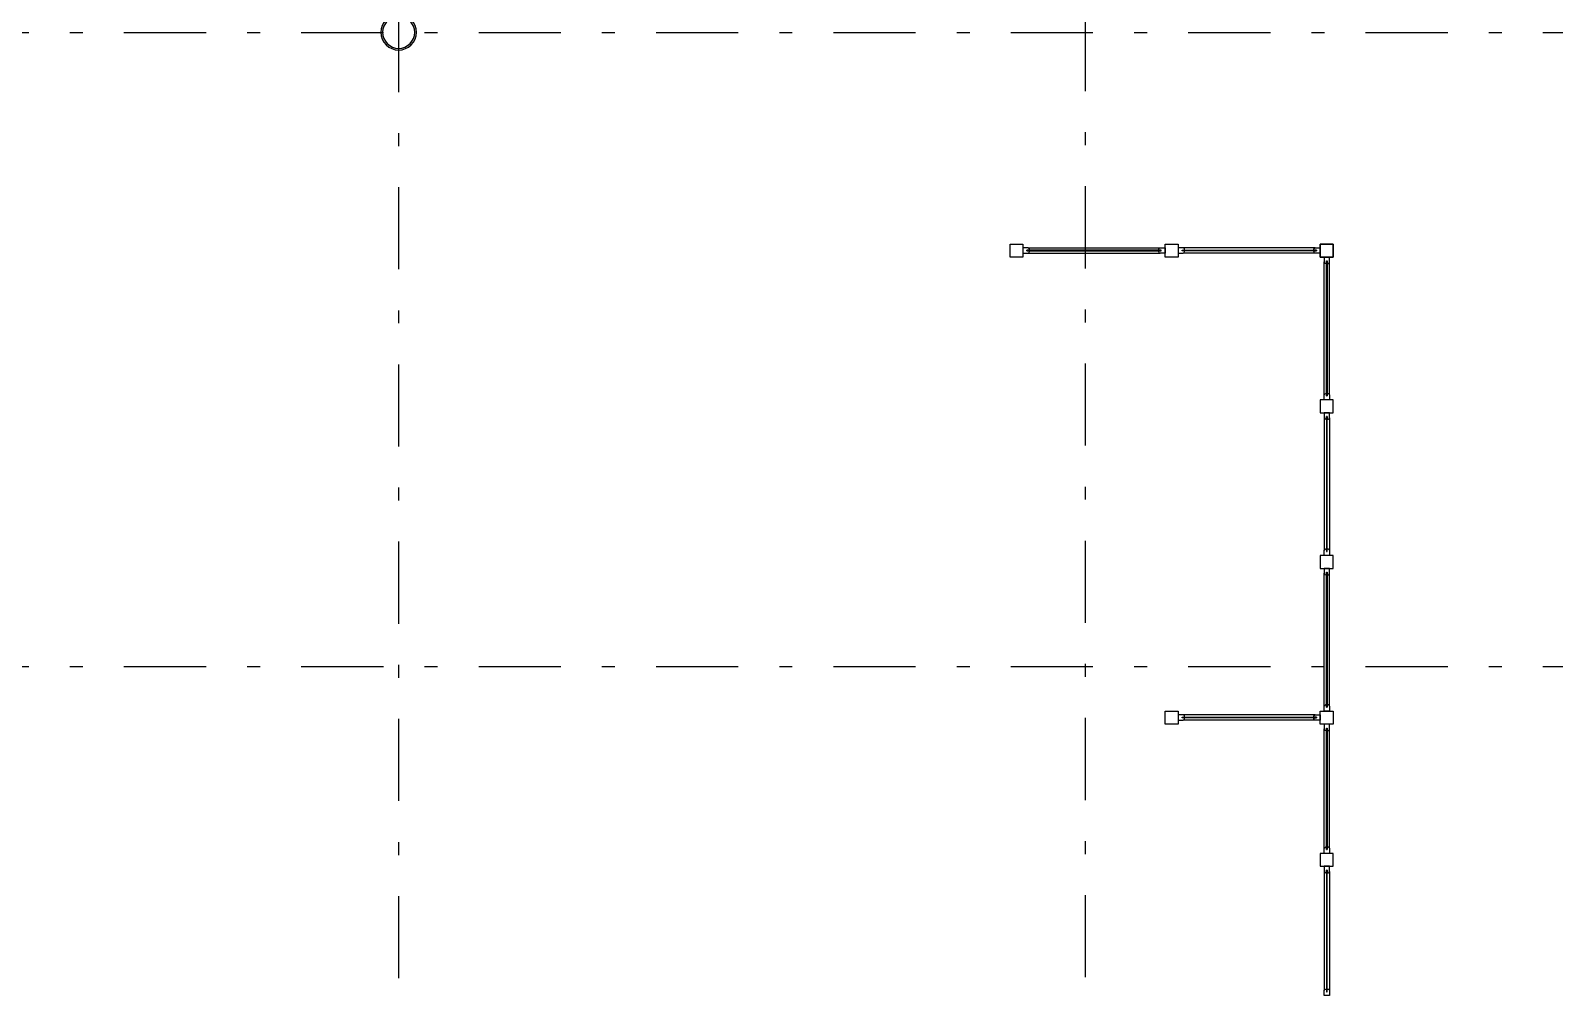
# Model space of a CAD drawing. Header units: millimetres. Extents: x -579 to 213, y -67 to 509.
# Drawn here: x -13.45 to -1.68, y 7.26 to 14.72 of the extents above; entities that cross this region are included whole.
import ezdxf
from ezdxf.xclip import XClip

# ---------------------------------------------------------------- set-up
doc = ezdxf.new("R2010")
doc.units = ezdxf.units.MM
doc.header["$LTSCALE"] = 0.1
doc.linetypes.add('X REF - ANELO INST bind$0$X REF - ANELO$0$DASHDOT2', pattern=[12.7, 6.35, -3.175, 0, -3.175])
for name, color, linetype in [('X REF - ANELO INST bind$0$X REF - ANELO$0$C-ALUMINIO', 8, 'Continuous'), ('X REF - ANELO INST bind$0$X REF - ANELO$0$MET-COLUMNA METALICA', 7, 'Continuous'), ('X REF - ANELO INST bind$0$X REF - ANELO$0$MET-EJE CABRIADAS', 8, 'X REF - ANELO INST bind$0$X REF - ANELO$0$DASHDOT2')]:
    doc.layers.add(name, color=color, linetype=linetype)

# ---------------------------------------------------------------- blocks, each defined once
blk = doc.blocks.new('X REF - ANELO INST bind$0$X REF - ANELO$0$CMET REDONDA')
at = {"layer": 'X REF - ANELO INST bind$0$X REF - ANELO$0$MET-COLUMNA METALICA'}
h = blk.add_hatch(color=256, dxfattribs=at)
h.paths.add_polyline_path([(0, 0.124), (0, 0.137, -0.414214), (0.136, 0), (0.124, 0, 0.414214)])
h.paths.add_polyline_path([(0, -0.136), (0, -0.124, 0.414214), (0.124, 0), (0.136, 0, -0.414214)])
h.paths.add_polyline_path([(0, -0.124), (0, -0.136, -0.414214), (-0.137, 0), (-0.124, 0, 0.414214)])
h.paths.add_polyline_path([(0, 0.137), (0, 0.124, 0.414214), (-0.124, 0), (-0.137, 0, -0.414214)])
h = blk.add_hatch(color=256, dxfattribs=at)
h.paths.add_polyline_path([(0, 0.124), (0, 0.136, -0.414214), (0.136, 0), (0.124, 0, 0.414214)])
h.paths.add_polyline_path([(0, -0.137), (0, -0.124, 0.414214), (0.124, 0), (0.136, 0, -0.414214)])
h.paths.add_polyline_path([(0, -0.124), (0, -0.137, -0.414214), (-0.137, 0), (-0.124, 0, 0.414214)])
h.paths.add_polyline_path([(0, 0.136), (0, 0.124, 0.414214), (-0.124, 0), (-0.137, 0, -0.414214)])
for radius in [0.137, 0.137, 0.124, 0.124]:
    blk.add_circle((0, 0), radius, dxfattribs=at)
blk = doc.blocks.new('X REF - ANELO INST bind$0$X REF - ANELO')
at = {"layer": 'X REF - ANELO INST bind$0$X REF - ANELO$0$C-ALUMINIO', "color": 8}
for p, q in [((-5.749, 12.998), (-4.726, 12.998)), ((-5.747, 13.038), (-4.728, 13.038)), ((-3.527, 12.998), (-4.55, 12.998)), ((-3.529, 13.038), (-4.548, 13.038)), ((-3.46, 11.902), (-3.46, 12.93)), ((-3.42, 11.904), (-3.42, 12.928)), ((-3.46, 11.726), (-3.46, 10.699)), ((-3.42, 11.725), (-3.42, 10.701)), ((-3.46, 9.496), (-3.46, 10.523)), ((-3.42, 9.497), (-3.42, 10.521)), ((-3.529, 9.428), (-4.548, 9.428)), ((-3.527, 9.388), (-4.55, 9.388)), ((-3.46, 8.396), (-3.46, 9.32)), ((-3.42, 8.398), (-3.42, 9.318)), ((-3.46, 8.221), (-3.46, 7.297)), ((-3.42, 8.219), (-3.42, 7.299))]:
    blk.add_line(p, q, dxfattribs=at)
at = {"layer": 'X REF - ANELO INST bind$0$X REF - ANELO$0$C-ALUMINIO'}
for points in [[(-5.787, 12.968), (-5.887, 12.968), (-5.887, 13.068), (-5.787, 13.068)], [(-4.588, 12.968), (-4.688, 12.968), (-4.688, 13.068), (-4.588, 13.068)], [(-3.39, 12.968), (-3.49, 12.968), (-3.49, 13.068), (-3.39, 13.068)], [(-3.39, 13.068), (-3.49, 13.068), (-3.49, 12.968), (-3.39, 12.968)], [(-5.757, 13.015), (-4.719, 13.015), (-4.719, 13.021), (-5.757, 13.021)], [(-3.52, 13.015), (-4.558, 13.015), (-4.558, 13.021), (-3.52, 13.021)], [(-3.443, 11.895), (-3.443, 12.938), (-3.437, 12.938), (-3.437, 11.895)], [(-3.49, 11.864), (-3.49, 11.764), (-3.39, 11.764), (-3.39, 11.864)], [(-3.443, 11.734), (-3.443, 10.691), (-3.437, 10.691), (-3.437, 11.734)], [(-3.39, 10.661), (-3.49, 10.661), (-3.49, 10.561), (-3.39, 10.561)], [(-3.443, 9.488), (-3.443, 10.531), (-3.437, 10.531), (-3.437, 9.488)], [(-4.588, 9.358), (-4.688, 9.358), (-4.688, 9.458), (-4.588, 9.458)], [(-4.588, 9.358), (-4.688, 9.358), (-4.688, 9.458), (-4.588, 9.458)], [(-3.39, 9.358), (-3.49, 9.358), (-3.49, 9.458), (-3.39, 9.458)], [(-3.49, 9.358), (-3.49, 9.458), (-3.39, 9.458), (-3.39, 9.358)], [(-3.52, 9.405), (-4.558, 9.405), (-4.558, 9.411), (-3.52, 9.411)], [(-3.443, 8.389), (-3.443, 9.327), (-3.437, 9.327), (-3.437, 8.389)], [(-3.49, 8.358), (-3.49, 8.258), (-3.39, 8.258), (-3.39, 8.358)], [(-3.443, 8.228), (-3.443, 7.289), (-3.437, 7.289), (-3.437, 8.228)]]:
    blk.add_lwpolyline(points, close=True, dxfattribs=at)
for points in [[(-5.787, 12.998), (-5.749, 12.998, 0.398972), (-5.737, 13.01), (-5.737, 13.015), (-5.757, 13.015), (-5.757, 13.021), (-5.737, 13.021), (-5.737, 13.028, 0.418366), (-5.747, 13.038), (-5.787, 13.038), (-5.787, 12.998)], [(-4.688, 12.998), (-4.726, 12.998, -0.398972), (-4.738, 13.01), (-4.738, 13.015), (-4.719, 13.015), (-4.719, 13.021), (-4.738, 13.021), (-4.738, 13.028, -0.418366), (-4.728, 13.038), (-4.688, 13.038), (-4.688, 12.998)], [(-4.588, 12.998), (-4.55, 12.998, 0.398972), (-4.538, 13.01), (-4.538, 13.015), (-4.558, 13.015), (-4.558, 13.021), (-4.538, 13.021), (-4.538, 13.028, 0.418366), (-4.549, 13.038), (-4.588, 13.038), (-4.588, 12.998)], [(-3.49, 12.998), (-3.527, 12.998, -0.398972), (-3.54, 13.01), (-3.54, 13.015), (-3.52, 13.015), (-3.52, 13.021), (-3.54, 13.021), (-3.54, 13.028, -0.418366), (-3.529, 13.038), (-3.49, 13.038), (-3.49, 12.998)], [(-3.46, 12.968), (-3.46, 12.93, 0.398972), (-3.448, 12.918), (-3.443, 12.918), (-3.443, 12.938), (-3.437, 12.938), (-3.437, 12.918), (-3.43, 12.918, 0.418366), (-3.42, 12.929), (-3.42, 12.968), (-3.46, 12.968)], [(-3.46, 11.864), (-3.46, 11.902, -0.398972), (-3.448, 11.914), (-3.443, 11.914), (-3.443, 11.895), (-3.437, 11.895), (-3.437, 11.914), (-3.43, 11.914, -0.418366), (-3.42, 11.904), (-3.42, 11.864), (-3.46, 11.864)], [(-3.46, 11.764), (-3.46, 11.726, 0.398972), (-3.448, 11.714), (-3.443, 11.714), (-3.443, 11.734), (-3.437, 11.734), (-3.437, 11.714), (-3.43, 11.714, 0.418366), (-3.42, 11.725), (-3.42, 11.764), (-3.46, 11.764)], [(-3.46, 10.661), (-3.46, 10.699, -0.398972), (-3.448, 10.711), (-3.443, 10.711), (-3.443, 10.691), (-3.437, 10.691), (-3.437, 10.711), (-3.43, 10.711, -0.418366), (-3.42, 10.701), (-3.42, 10.661), (-3.46, 10.661)], [(-3.46, 10.561), (-3.46, 10.523, 0.398972), (-3.448, 10.511), (-3.443, 10.511), (-3.443, 10.531), (-3.437, 10.531), (-3.437, 10.511), (-3.43, 10.511, 0.418366), (-3.42, 10.522), (-3.42, 10.561), (-3.46, 10.561)], [(-4.588, 9.388), (-4.55, 9.388, 0.398972), (-4.538, 9.399), (-4.538, 9.405), (-4.558, 9.405), (-4.558, 9.411), (-4.538, 9.411), (-4.538, 9.417, 0.418366), (-4.549, 9.428), (-4.588, 9.428), (-4.588, 9.388)], [(-3.49, 9.388), (-3.527, 9.388, -0.398972), (-3.54, 9.399), (-3.54, 9.405), (-3.52, 9.405), (-3.52, 9.411), (-3.54, 9.411), (-3.54, 9.417, -0.418366), (-3.529, 9.428), (-3.49, 9.428), (-3.49, 9.388)], [(-3.46, 9.458), (-3.46, 9.496, -0.398972), (-3.448, 9.508), (-3.443, 9.508), (-3.443, 9.488), (-3.437, 9.488), (-3.437, 9.508), (-3.43, 9.508, -0.418366), (-3.42, 9.497), (-3.42, 9.458), (-3.46, 9.458)], [(-3.46, 9.358), (-3.46, 9.32, 0.398972), (-3.448, 9.308), (-3.443, 9.308), (-3.443, 9.327), (-3.437, 9.327), (-3.437, 9.308), (-3.43, 9.308, 0.418366), (-3.42, 9.318), (-3.42, 9.358), (-3.46, 9.358)], [(-3.46, 8.358), (-3.46, 8.396, -0.398972), (-3.448, 8.408), (-3.443, 8.408), (-3.443, 8.389), (-3.437, 8.389), (-3.437, 8.408), (-3.43, 8.408, -0.418366), (-3.42, 8.398), (-3.42, 8.358), (-3.46, 8.358)], [(-3.46, 8.258), (-3.46, 8.221, 0.398972), (-3.448, 8.208), (-3.443, 8.208), (-3.443, 8.228), (-3.437, 8.228), (-3.437, 8.208), (-3.43, 8.208, 0.418366), (-3.42, 8.219), (-3.42, 8.258), (-3.46, 8.258)], [(-3.46, 7.259), (-3.46, 7.297, -0.398972), (-3.448, 7.309), (-3.443, 7.309), (-3.443, 7.289), (-3.437, 7.289), (-3.437, 7.309), (-3.43, 7.309, -0.418366), (-3.42, 7.299), (-3.42, 7.259), (-3.46, 7.259)]]:
    blk.add_lwpolyline(points, format="xyb", dxfattribs=at)
at = {"layer": 'X REF - ANELO INST bind$0$X REF - ANELO$0$MET-EJE CABRIADAS'}
for p, q in [((-10.609, -0.827, -0.001), (-10.609, 30.236, -0.001)), ((-5.304, -0.82, 0.019), (-5.304, 30.236, 0.019)), ((1.604, 14.7), (-54.28, 14.7)), ((1.604, 9.8), (-54.28, 9.8))]:
    blk.add_line(p, q, dxfattribs=at)
at = {"layer": 'X REF - ANELO INST bind$0$X REF - ANELO$0$MET-COLUMNA METALICA', "xscale": -1}
blk.add_blockref('X REF - ANELO INST bind$0$X REF - ANELO$0$CMET REDONDA', (-10.609, 14.705, -0.001), dxfattribs=at)
blk = doc.blocks.new('X REF - ANELO INST bind')
ref = blk.add_blockref('X REF - ANELO INST bind$0$X REF - ANELO', (0, 0))
XClip(ref).set_block_clipping_path([(-76.9680737415, -24.7711317477), (92.9860355418, 61.1669630168)])

msp = doc.modelspace()

# ---------------------------------------------------------------- block references
msp.add_blockref('X REF - ANELO INST bind', (0, 0))

doc.saveas('drawing.dxf')
